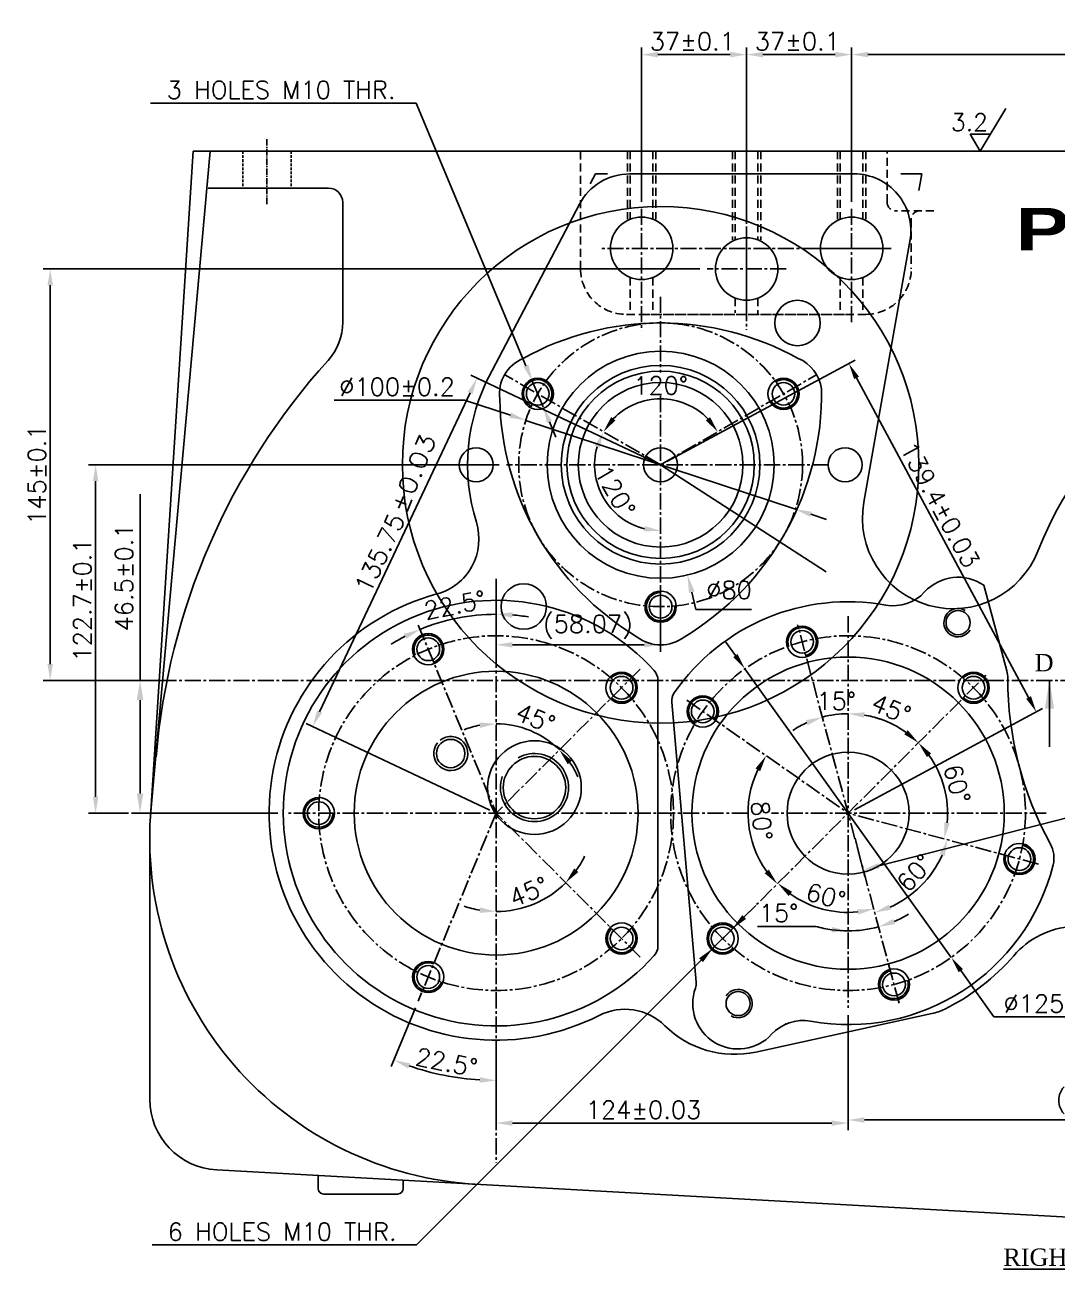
# Model space of a CAD drawing. Header units: millimetres. Extents: x -4466 to 20635, y -2270 to 9154.
# Drawn here: x 3848.7 to 4212.5, y 729.2 to 1174 of the extents above; entities that cross this region are included whole.
import ezdxf
from ezdxf.enums import TextEntityAlignment as Align

# ---------------------------------------------------------------- set-up
doc = ezdxf.new("R2010")
doc.units = ezdxf.units.MM
doc.header["$LTSCALE"] = 0.3
doc.header["$PDSIZE"] = -50
doc.linetypes.add('CENTER2', pattern=[28.575, 19.05, -3.175, 3.175, -3.175])
doc.linetypes.add('HIDDEN2', pattern=[4.7625, 3.175, -1.5875])
doc.layers.add('AM_5', color=3, linetype='Continuous', lineweight=25)
for name, color, linetype in [('center', 1, 'CENTER2'), ('dim', 7, 'Continuous'), ('hidden', 4, 'HIDDEN2')]:
    doc.layers.add(name, color=color, linetype=linetype)
doc.styles.add('ARIAL-BLACK', font='')
doc.styles.add('ROMANTIC', font='romantic.ttf')
doc.styles.add('rs', font='romans.shx')
doc.styles.get("Standard").update_dxf_attribs({"font": 'romans.shx'})
doc.styles.get('ARIAL-BLACK').set_extended_font_data('Arial Black')
doc.dimstyles.new('AM_ISO$3', dxfattribs={"dimtxt": 2.5, "dimasz": 2.5, "dimexe": 1, "dimexo": 1, "dimgap": 1.5, "dimtad": 1, "dimtoh": 1, "dimdsep": 46, "dimtxsty": 'Standard', "dimcen": 0, "dimclrd": 256, "dimclre": 256, "dimclrt": 2, "dimadec": 3, "dimazin": 2, "dimtp": 0.1, "dimtm": 0.1, "dimtfac": 0.71, "dimtofl": 0, "dimtmove": 0, "dimatfit": 0, "dimfxl": 1, "dimlwd": -1, "dimlwe": -1, "dimarcsym": 1})
doc.dimstyles.new('ISO-25', dxfattribs={"dimscale": 2.5, "dimtxt": 2.5, "dimasz": 2.5, "dimexe": 0.7, "dimexo": 0.625, "dimtad": 1, "dimdec": 3, "dimlfac": -1, "dimzin": 9, "dimdsep": 46, "dimtxsty": 'Standard', "dimcen": 2.5, "dimclrd": 1, "dimclre": 1, "dimclrt": 7, "dimazin": 0, "dimtfac": 0.65, "dimtdec": 3, "dimtmove": 0, "dimatfit": 3, "dimfxl": 0.7, "dimtolj": 1, "dimarcsym": 0})
doc.dimstyles.new('sarab', dxfattribs={"dimscale": 3, "dimtxt": 2.5, "dimasz": 2.3, "dimexe": 1, "dimexo": 1, "dimtad": 1, "dimdec": 3, "dimdsep": 46, "dimtxsty": 'rs', "dimcen": 0, "dimclrd": 1, "dimclre": 1, "dimclrt": 7, "dimadec": 3, "dimazin": 2, "dimtfac": 1, "dimtdec": 3, "dimtmove": 0, "dimatfit": 3, "dimfxl": 1, "dimarcsym": 0})

# ---------------------------------------------------------------- blocks, each defined once
blk = doc.blocks.new('*D261')
at = {"color": 1, "lineweight": -2, "transparency": 16777216}
for start, end in [(90, 105), (71.1742, 80.5871), (114.4129, 123.8258)]:
    blk.add_arc((4138.64, 896.4), 35.04, start, end, dxfattribs=at)
at = {"color": 1, "transparency": 16777216}
for points in [[(4123.84, 929.21), (4124.48, 927.41), (4129.57, 930.25)], [(4144.29, 930.02), (4144.45, 931.93), (4138.64, 931.44)]]:
    blk.add_solid(points, dxfattribs=at)
at = {"layer": 'Defpoints', "color": 0, "transparency": 16777216}
for p in [(4138.64, 965.79), (4120.87, 962.73), (4132.56, 930.91), (4138.64, 827.73), (4156.6, 829.38)]:
    blk.add_point(p, dxfattribs=at)
at = {"color": 7, "transparency": 16777216, "insert": (4134.45, 935.88), "char_height": 6.25, "attachment_point": 5, "style": 'rs'}
blk.add_mtext('15°', dxfattribs=at)
blk = doc.blocks.new('*D262')
at = {"color": 1, "lineweight": -2, "transparency": 16777216}
blk.add_arc((4138.64, 896.4), 35.04, 54.4127, 80.5873, dxfattribs=at)
at = {"color": 1, "transparency": 16777216}
for points in [[(4144.29, 930.02), (4144.45, 931.93), (4138.64, 931.44)], [(4159.65, 925.63), (4158.41, 924.17), (4163.42, 921.18)]]:
    blk.add_solid(points, dxfattribs=at)
at = {"layer": 'Defpoints', "color": 0, "transparency": 16777216}
for p in [(4138.64, 965.79), (4187.2, 944.96), (4156.16, 926.75), (4089.57, 847.34), (4138.64, 827.73)]:
    blk.add_point(p, dxfattribs=at)
at = {"color": 7, "transparency": 16777216, "insert": (4153.84, 933.11), "char_height": 6.25, "attachment_point": 5, "rotation": 337.5, "style": 'rs'}
blk.add_mtext('45°', dxfattribs=at)
blk = doc.blocks.new('*D263')
at = {"color": 1, "lineweight": -2, "transparency": 16777216}
blk.add_arc((4138.64, 896.4), 35.04, 354.4127, 35.5873, dxfattribs=at)
at = {"color": 1, "transparency": 16777216}
for points in [[(4166.41, 916.18), (4167.87, 917.42), (4163.42, 921.18)], [(4174.46, 892.82), (4172.57, 893.16), (4172.49, 887.34)]]:
    blk.add_solid(points, dxfattribs=at)
at = {"layer": 'Defpoints', "color": 0, "transparency": 16777216}
for p in [(4187.2, 944.96), (4173.55, 899.46), (4138.64, 896.4), (4205.67, 878.45), (4089.57, 847.34)]:
    blk.add_point(p, dxfattribs=at)
at = {"color": 7, "transparency": 16777216, "insert": (4177.01, 906.69), "char_height": 6.25, "attachment_point": 5, "rotation": 285, "style": 'rs'}
blk.add_mtext('60°', dxfattribs=at)
blk = doc.blocks.new('*D264')
at = {"color": 1, "lineweight": -2, "transparency": 16777216}
blk.add_arc((4138.64, 896.4), 36.26, 294.0948, 335.9052, dxfattribs=at)
at = {"color": 1, "transparency": 16777216}
for points in [[(4170.84, 881.92), (4172.65, 881.28), (4173.67, 887.02)], [(4153.77, 862.4), (4153.12, 864.2), (4148.03, 861.38)]]:
    blk.add_solid(points, dxfattribs=at)
at = {"layer": 'Defpoints', "color": 0, "transparency": 16777216}
for p in [(4120.87, 962.73), (4138.64, 896.4), (4205.67, 878.45), (4159.44, 866.7), (4156.6, 829.38)]:
    blk.add_point(p, dxfattribs=at)
at = {"color": 7, "transparency": 16777216, "insert": (4162.16, 875.34), "char_height": 6.25, "attachment_point": 5, "rotation": 48.1478, "style": 'rs'}
blk.add_mtext('60°', dxfattribs=at)
blk = doc.blocks.new('*D265')
at = {"color": 1, "lineweight": -2, "transparency": 16777216}
blk.add_line((4127.25, 856.49), (4106.77, 856.49), dxfattribs=at)
for start, end in [(292.9441, 300.8883), (254.0732, 270), (254.1117, 262.0559), (270, 285)]:
    blk.add_arc((4138.64, 896.4), 41.5, start, end, dxfattribs=at)
at = {"color": 1, "transparency": 16777216}
for points in [[(4155.13, 857.28), (4154.51, 859.09), (4149.38, 856.31)], [(4132.97, 856.25), (4132.84, 854.34), (4138.64, 854.9)]]:
    blk.add_solid(points, dxfattribs=at)
at = {"layer": 'Defpoints', "color": 0, "transparency": 16777216}
for p in [(4138.64, 965.79), (4120.87, 962.73), (4145.85, 855.53), (4138.64, 827.73), (4156.6, 829.38)]:
    blk.add_point(p, dxfattribs=at)
at = {"color": 7, "transparency": 16777216, "insert": (4114.14, 861.18), "char_height": 6.25, "attachment_point": 5, "style": 'rs'}
blk.add_mtext('15°', dxfattribs=at)
blk = doc.blocks.new('*D266')
at = {"color": 1, "lineweight": -2, "transparency": 16777216}
blk.add_arc((4138.64, 896.4), 34.99, 234.4254, 275.5746, dxfattribs=at)
at = {"color": 1, "transparency": 16777216}
for points in [[(4117.66, 867.21), (4118.9, 868.67), (4113.9, 871.66)], [(4141.87, 862.52), (4142.21, 860.63), (4147.7, 862.6)]]:
    blk.add_solid(points, dxfattribs=at)
at = {"layer": 'Defpoints', "color": 0, "transparency": 16777216}
for p in [(4120.87, 962.73), (4187.2, 944.96), (4123.85, 864.69), (4089.57, 847.34), (4156.6, 829.38)]:
    blk.add_point(p, dxfattribs=at)
at = {"color": 7, "transparency": 16777216, "insert": (4130.8, 867.13), "char_height": 6.25, "attachment_point": 5, "rotation": 345, "style": 'rs'}
blk.add_mtext('60°', dxfattribs=at)
blk = doc.blocks.new('*D267')
at = {"color": 1, "lineweight": -2, "transparency": 16777216}
for p, q in [((4102.04, 859.82), (4106.1, 863.89)), ((4097.98, 855.75), (4090.91, 848.67)), ((3986.63, 744.23), (4086.85, 844.6)), ((3893.41, 744.23), (3986.63, 744.23))]:
    blk.add_line(p, q, dxfattribs=at)
at = {"color": 1, "transparency": 16777216}
for points in [[(4101.36, 860.49), (4102.72, 859.14), (4097.98, 855.75)], [(4086.17, 845.28), (4087.53, 843.93), (4090.91, 848.67)]]:
    blk.add_solid(points, dxfattribs=at)
at = {"layer": 'Defpoints', "color": 0, "transparency": 16777216}
for p in [(4097.98, 855.75), (4090.91, 848.67)]:
    blk.add_point(p, dxfattribs=at)
at = {"color": 7, "transparency": 16777216, "insert": (3939.24, 748.91), "char_height": 6.25, "attachment_point": 5, "style": 'rs'}
blk.add_mtext('6 HOLES M10 THR.', dxfattribs=at)
blk = doc.blocks.new('*D268')
at = {"color": 1, "lineweight": -2, "transparency": 16777216}
for start, end in [(90, 112.5), (80.5937, 85.2968), (117.2032, 121.9063)]:
    blk.add_arc((4014.64, 896.4), 70.07, start, end, dxfattribs=at)
at = {"color": 1, "transparency": 16777216}
for points in [[(4020.35, 965.28), (4020.42, 967.19), (4014.64, 966.47)], [(3982.21, 959.59), (3983.01, 957.85), (3987.83, 961.14)]]:
    blk.add_solid(points, dxfattribs=at)
at = {"layer": 'Defpoints', "color": 0, "transparency": 16777216}
for p in [(4014.64, 978.99), (4005.49, 965.87), (3987.2, 962.65), (4014.64, 896.4), (4014.64, 773.13)]:
    blk.add_point(p, dxfattribs=at)
at = {"color": 7, "transparency": 16777216, "insert": (4000.06, 969.72), "char_height": 6.25, "attachment_point": 5, "rotation": 11.25, "style": 'rs'}
blk.add_mtext('22.5°', dxfattribs=at)
blk = doc.blocks.new('*D269')
at = {"color": 1, "lineweight": -2, "transparency": 16777216}
for start, end in [(100.4764, 110.9529), (45, 90), (24.0471, 34.5236)]:
    blk.add_arc((4014.64, 896.4), 31.49, start, end, dxfattribs=at)
at = {"color": 1, "transparency": 16777216}
for points in [[(4008.83, 928.32), (4009, 926.42), (4014.64, 927.9)], [(4039.85, 913.64), (4041.32, 914.86), (4036.91, 918.67)]]:
    blk.add_solid(points, dxfattribs=at)
at = {"layer": 'Defpoints', "color": 0, "transparency": 16777216}
for p in [(4014.64, 978.99), (4065.34, 947.11), (4030.39, 923.68), (4014.64, 896.4), (4014.64, 773.13)]:
    blk.add_point(p, dxfattribs=at)
at = {"color": 7, "transparency": 16777216, "insert": (4028.49, 929.83), "char_height": 6.25, "attachment_point": 5, "rotation": 337.5, "style": 'rs'}
blk.add_mtext('45°', dxfattribs=at)
blk = doc.blocks.new('*D270')
at = {"color": 1, "lineweight": -2, "transparency": 16777216}
blk.add_line((3986.24, 827.85), (3977.63, 807.07), dxfattribs=at)
blk.add_arc((4014.64, 896.4), 94.2, 250.9979, 266.5021, dxfattribs=at)
at = {"color": 1, "transparency": 16777216}
for points in [[(3983.63, 806.44), (3984.31, 808.23), (3978.59, 809.37)], [(4008.92, 803.34), (4008.86, 801.42), (4014.64, 802.2)]]:
    blk.add_solid(points, dxfattribs=at)
at = {"layer": 'Defpoints', "color": 0, "transparency": 16777216}
for p in [(4014.64, 978.99), (4014.64, 896.4), (3987.2, 830.16), (3990.26, 805.41), (4014.64, 773.13)]:
    blk.add_point(p, dxfattribs=at)
at = {"color": 7, "transparency": 16777216, "insert": (3997.18, 808.61), "char_height": 6.25, "attachment_point": 5, "rotation": 348.75, "style": 'rs'}
blk.add_mtext('22.5°', dxfattribs=at)
blk = doc.blocks.new('*D247')
at = {"color": 1, "lineweight": -2, "transparency": 16777216}
for start, end in [(324.5114, 334.0227), (270, 315), (250.9773, 260.4886)]:
    blk.add_arc((4014.64, 896.4), 34.68, start, end, dxfattribs=at)
at = {"color": 1, "transparency": 16777216}
for points in [[(4043.61, 875.65), (4042.14, 876.89), (4039.16, 871.88)], [(4008.99, 863.16), (4008.83, 861.25), (4014.64, 861.73)]]:
    blk.add_solid(points, dxfattribs=at)
at = {"layer": 'Defpoints', "color": 0, "transparency": 16777216}
for p in [(4014.64, 978.99), (4014.64, 896.4), (4023.62, 862.91), (4065.34, 845.7), (4014.64, 773.13)]:
    blk.add_point(p, dxfattribs=at)
at = {"color": 7, "transparency": 16777216, "insert": (4026.12, 868.7), "char_height": 6.25, "attachment_point": 5, "rotation": 22.5, "style": 'rs'}
blk.add_mtext('45°', dxfattribs=at)
blk = doc.blocks.new('*D248')
at = {"color": 1, "lineweight": -2, "transparency": 16777216}
blk.add_arc((4072.59, 1019.15), 23.25, 44.2052, 135.7948, dxfattribs=at)
at = {"color": 1, "transparency": 16777216}
for points in [[(4056.69, 1034.79), (4055.16, 1035.94), (4052.45, 1030.78)], [(4090.02, 1035.94), (4088.49, 1034.79), (4092.73, 1030.78)]]:
    blk.add_solid(points, dxfattribs=at)
at = {"layer": 'Defpoints', "color": 0, "transparency": 16777216}
for p in [(4017.69, 1050.85), (4127.49, 1050.85), (4080.54, 1041), (4072.59, 1019.15), (4072.59, 1019.15)]:
    blk.add_point(p, dxfattribs=at)
at = {"color": 7, "transparency": 16777216, "insert": (4072.59, 1047.09), "char_height": 6.25, "attachment_point": 5, "style": 'rs'}
blk.add_mtext('120°', dxfattribs=at)
blk = doc.blocks.new('*D249')
at = {"color": 1, "lineweight": -2, "transparency": 16777216}
for p, q in [((3892.9, 1146.58), (3986.43, 1146.58)), ((3986.43, 1146.58), (4025.14, 1054.07)), ((4031.22, 1039.54), (4027.36, 1048.77)), ((4033.44, 1034.24), (4035.66, 1028.93))]:
    blk.add_line(p, q, dxfattribs=at)
at = {"color": 1, "transparency": 16777216}
for points in [[(4026.02, 1054.44), (4024.26, 1053.7), (4027.36, 1048.77)], [(4034.32, 1034.61), (4032.56, 1033.87), (4031.22, 1039.54)]]:
    blk.add_solid(points, dxfattribs=at)
at = {"layer": 'Defpoints', "color": 0, "transparency": 16777216}
for p in [(4027.36, 1048.77), (4031.22, 1039.54)]:
    blk.add_point(p, dxfattribs=at)
at = {"color": 7, "transparency": 16777216, "insert": (3938.88, 1151.26), "char_height": 6.25, "attachment_point": 5, "style": 'rs'}
blk.add_mtext('3 HOLES M10 THR.', dxfattribs=at)
blk = doc.blocks.new('*D250')
at = {"color": 1, "lineweight": -2, "transparency": 16777216}
for p, q in [((4098.93, 951.91), (4095.59, 956.59)), ((4102.28, 947.24), (4175, 845.57)), ((4190.01, 824.6), (4178.35, 840.89)), ((4235.91, 824.6), (4190.01, 824.6))]:
    blk.add_line(p, q, dxfattribs=at)
at = {"color": 1, "transparency": 16777216}
for points in [[(4099.71, 952.47), (4098.15, 951.36), (4102.28, 947.24)], [(4179.13, 841.45), (4177.57, 840.34), (4175, 845.57)]]:
    blk.add_solid(points, dxfattribs=at)
at = {"layer": 'Defpoints', "color": 0, "transparency": 16777216}
for p in [(4102.28, 947.24), (4175, 845.57)]:
    blk.add_point(p, dxfattribs=at)
at = {"color": 7, "transparency": 16777216, "insert": (4213.74, 829.28), "char_height": 6.25, "attachment_point": 5, "style": 'rs'}
blk.add_mtext('∅125±0.2', dxfattribs=at)
blk = doc.blocks.new('*D251')
at = {"color": 1, "lineweight": -2, "transparency": 16777216}
for p, q in [((3957.56, 1041.95), (4003.46, 1041.95)), ((4003.46, 1041.95), (4019.64, 1036.61)), ((4120.08, 1003.5), (4025.1, 1034.81)), ((4125.54, 1001.7), (4131, 999.9))]:
    blk.add_line(p, q, dxfattribs=at)
at = {"color": 1, "transparency": 16777216}
for points in [[(4019.94, 1037.52), (4019.34, 1035.7), (4025.1, 1034.81)], [(4125.84, 1002.61), (4125.24, 1000.79), (4120.08, 1003.5)]]:
    blk.add_solid(points, dxfattribs=at)
at = {"layer": 'Defpoints', "color": 0, "transparency": 16777216}
for p in [(4025.1, 1034.81), (4120.08, 1003.5)]:
    blk.add_point(p, dxfattribs=at)
at = {"color": 7, "transparency": 16777216, "insert": (3979.73, 1046.63), "char_height": 6.25, "attachment_point": 5, "style": 'rs'}
blk.add_mtext('∅100±0.2', dxfattribs=at)
blk = doc.blocks.new('*D252')
at = {"color": 1, "lineweight": -2, "transparency": 16777216}
blk.add_arc((4072.59, 1019.15), 23.26, 164.2023, 255.7977, dxfattribs=at)
at = {"color": 1, "transparency": 16777216}
for points in [[(4049.33, 1025.86), (4051.1, 1025.11), (4052.45, 1030.78)], [(4067, 997.56), (4066.77, 995.66), (4072.59, 995.9)]]:
    blk.add_solid(points, dxfattribs=at)
at = {"layer": 'Defpoints', "color": 0, "transparency": 16777216}
for p in [(4017.69, 1050.85), (4072.59, 1043.41), (4072.59, 1019.15), (4049.69, 1015.12), (4072.59, 955.76)]:
    blk.add_point(p, dxfattribs=at)
at = {"color": 7, "transparency": 16777216, "insert": (4056.51, 1009.87), "char_height": 6.25, "attachment_point": 5, "rotation": 300, "style": 'rs'}
blk.add_mtext('120°', dxfattribs=at)
blk = doc.blocks.new('*D253')
at = {"color": 1, "lineweight": -2, "transparency": 16777216}
for p, q in [((4014.64, 976.49), (4014.64, 953.22)), ((4072.59, 976.65), (4072.59, 953.22)), ((4020.39, 955.72), (4066.84, 955.72))]:
    blk.add_line(p, q, dxfattribs=at)
at = {"color": 1, "transparency": 16777216}
for points in [[(4020.39, 956.68), (4020.39, 954.76), (4014.64, 955.72)], [(4066.84, 956.68), (4066.84, 954.76), (4072.59, 955.72)]]:
    blk.add_solid(points, dxfattribs=at)
at = {"layer": 'Defpoints', "color": 0, "transparency": 16777216}
for p in [(4014.64, 978.99), (4072.59, 979.15), (4072.59, 955.72)]:
    blk.add_point(p, dxfattribs=at)
at = {"color": 7, "transparency": 16777216, "insert": (4046.98, 962.04), "char_height": 6.25, "attachment_point": 5, "style": 'rs'}
blk.add_mtext('(58.07)', dxfattribs=at)
blk = doc.blocks.new('*D236')
at = {"color": 1, "lineweight": -2, "transparency": 16777216}
for p, q in [((4138.64, 825.23), (4138.64, 784.68)), ((4014.64, 813.9), (4014.64, 784.68)), ((4020.39, 787.18), (4132.89, 787.18))]:
    blk.add_line(p, q, dxfattribs=at)
at = {"color": 1, "transparency": 16777216}
for points in [[(4020.39, 788.13), (4020.39, 786.22), (4014.64, 787.18)], [(4132.89, 788.13), (4132.89, 786.22), (4138.64, 787.18)]]:
    blk.add_solid(points, dxfattribs=at)
at = {"layer": 'Defpoints', "color": 0, "transparency": 16777216}
for p in [(4138.64, 827.73), (4014.64, 816.4), (4138.64, 787.18)]:
    blk.add_point(p, dxfattribs=at)
at = {"color": 7, "transparency": 16777216, "insert": (4066.55, 791.86), "char_height": 6.25, "attachment_point": 5, "style": 'rs'}
blk.add_mtext('124±0.03', dxfattribs=at)
blk = doc.blocks.new('*D254')
at = {"color": 1, "lineweight": -2, "transparency": 16777216}
for p, q in [((4065.89, 1111.86), (4065.89, 1166.18)), ((4102.89, 1132.15), (4102.89, 1166.18)), ((4071.64, 1163.68), (4097.14, 1163.68))]:
    blk.add_line(p, q, dxfattribs=at)
at = {"color": 1, "transparency": 16777216}
for points in [[(4071.64, 1164.64), (4071.64, 1162.72), (4065.89, 1163.68)], [(4097.14, 1164.64), (4097.14, 1162.72), (4102.89, 1163.68)]]:
    blk.add_solid(points, dxfattribs=at)
at = {"layer": 'Defpoints', "color": 0, "transparency": 16777216}
for p in [(4102.89, 1163.68), (4102.89, 1129.65), (4065.89, 1109.36)]:
    blk.add_point(p, dxfattribs=at)
at = {"color": 7, "transparency": 16777216, "insert": (4083.77, 1168.37), "char_height": 6.25, "attachment_point": 5, "style": 'rs'}
blk.add_mtext('37±0.1', dxfattribs=at)
blk = doc.blocks.new('*D255')
at = {"color": 1, "lineweight": -2, "transparency": 16777216}
for p, q in [((4102.89, 1104.61), (4102.89, 1166.18)), ((4139.89, 1111.86), (4139.89, 1166.18)), ((4108.64, 1163.68), (4134.14, 1163.68))]:
    blk.add_line(p, q, dxfattribs=at)
at = {"color": 1, "transparency": 16777216}
for points in [[(4108.64, 1164.64), (4108.64, 1162.72), (4102.89, 1163.68)], [(4134.14, 1164.64), (4134.14, 1162.72), (4139.89, 1163.68)]]:
    blk.add_solid(points, dxfattribs=at)
at = {"layer": 'Defpoints', "color": 0, "transparency": 16777216}
for p in [(4139.89, 1163.68), (4139.89, 1109.36), (4102.89, 1102.11)]:
    blk.add_point(p, dxfattribs=at)
at = {"color": 7, "transparency": 16777216, "insert": (4120.77, 1168.37), "char_height": 6.25, "attachment_point": 5, "style": 'rs'}
blk.add_mtext('37±0.1', dxfattribs=at)
blk = doc.blocks.new('*D259')
at = {"color": 1, "lineweight": -2, "transparency": 16777216}
for p, q in [((4086.43, 1088.15), (3855.03, 1088.15)), ((3857.53, 948.9), (3857.53, 1082.4)), ((3899.5, 943.15), (3855.03, 943.15))]:
    blk.add_line(p, q, dxfattribs=at)
at = {"color": 1, "transparency": 16777216}
for points in [[(3856.57, 1082.4), (3858.48, 1082.4), (3857.53, 1088.15)], [(3856.57, 948.9), (3858.48, 948.9), (3857.53, 943.15)]]:
    blk.add_solid(points, dxfattribs=at)
at = {"layer": 'Defpoints', "color": 0, "transparency": 16777216}
for p in [(3857.53, 1088.15), (4088.93, 1088.15), (3902, 943.15)]:
    blk.add_point(p, dxfattribs=at)
at = {"color": 7, "transparency": 16777216, "insert": (3852.84, 1015.65), "char_height": 6.25, "attachment_point": 5, "rotation": 90, "style": 'rs'}
blk.add_mtext('145±0.1', dxfattribs=at)
blk = doc.blocks.new('*D235')
at = {"color": 1, "lineweight": -2, "transparency": 16777216}
for p, q in [((4074.79, 1020.34), (4141.1, 1056.02)), ((4141.62, 1049.77), (4202.22, 937.15)), ((4140.84, 897.59), (4207.15, 933.27))]:
    blk.add_line(p, q, dxfattribs=at)
at = {"color": 1, "transparency": 16777216}
for points in [[(4142.47, 1050.22), (4140.78, 1049.32), (4138.9, 1054.83)], [(4203.07, 937.6), (4201.38, 936.69), (4204.95, 932.08)]]:
    blk.add_solid(points, dxfattribs=at)
at = {"layer": 'Defpoints', "color": 0, "transparency": 16777216}
for p in [(4072.59, 1019.15), (4204.95, 932.08), (4138.64, 896.4)]:
    blk.add_point(p, dxfattribs=at)
at = {"color": 7, "transparency": 16777216, "insert": (4171.01, 1005.04), "char_height": 6.25, "attachment_point": 5, "rotation": 298.2841, "style": 'rs'}
blk.add_mtext('139.4±0.03', dxfattribs=at)
blk = doc.blocks.new('*D244')
at = {"color": 1, "lineweight": -2, "transparency": 16777216}
blk.add_arc((4138.64, 896.4), 35.27, 154.3518, 215.6482, dxfattribs=at)
at = {"color": 1, "transparency": 16777216}
for points in [[(4106.02, 912.15), (4107.68, 911.19), (4109.75, 916.63)], [(4110.71, 876.47), (4109.25, 875.23), (4113.7, 871.47)]]:
    blk.add_solid(points, dxfattribs=at)
at = {"layer": 'Defpoints', "color": 0, "transparency": 16777216}
for p in [(4187.2, 944.96), (4081.8, 936.2), (4103.75, 901.52), (4138.64, 896.4), (4089.57, 847.34)]:
    blk.add_point(p, dxfattribs=at)
at = {"color": 7, "transparency": 16777216, "insert": (4108.18, 893.74), "char_height": 6.25, "attachment_point": 5, "rotation": 275, "style": 'rs'}
blk.add_mtext('80°', dxfattribs=at)
blk = doc.blocks.new('_DatumFilled')
at = {"color": 0, "linetype": 'ByBlock'}
blk.add_solid([(0, 0.577), (-1, 0), (0, -0.577)], dxfattribs=at)
blk = doc.blocks.new('*D245')
at = {"color": 1, "lineweight": -2, "transparency": 16777216}
for p, q in [((4070.33, 1020.22), (4005.67, 1050.75)), ((3952.44, 932.13), (4005.48, 1044.48)), ((4012.38, 897.47), (3947.72, 928))]:
    blk.add_line(p, q, dxfattribs=at)
at = {"color": 1, "transparency": 16777216}
for points in [[(4004.61, 1044.89), (4006.34, 1044.07), (4007.93, 1049.68)], [(3951.57, 932.54), (3953.3, 931.72), (3949.98, 926.93)]]:
    blk.add_solid(points, dxfattribs=at)
at = {"layer": 'Defpoints', "color": 0, "transparency": 16777216}
for p in [(4007.93, 1049.68), (4072.59, 1019.15), (4014.64, 896.4)]:
    blk.add_point(p, dxfattribs=at)
at = {"color": 7, "transparency": 16777216, "insert": (3973.64, 988.02), "char_height": 6.25, "attachment_point": 5, "rotation": 64.7281, "style": 'rs'}
blk.add_mtext('135.75', dxfattribs=at)
blk = doc.blocks.new('*D233')
at = {"color": 1, "lineweight": -2, "transparency": 16777216}
for p, q in [((4138.64, 822.73), (4138.64, 785.77)), ((4144.39, 788.27), (4316.14, 788.27)), ((4321.89, 749.88), (4321.89, 790.77))]:
    blk.add_line(p, q, dxfattribs=at)
at = {"color": 1, "transparency": 16777216}
for points in [[(4144.39, 789.23), (4144.39, 787.31), (4138.64, 788.27)], [(4316.14, 789.23), (4316.14, 787.31), (4321.89, 788.27)]]:
    blk.add_solid(points, dxfattribs=at)
at = {"layer": 'Defpoints', "color": 0, "transparency": 16777216}
for p in [(4138.64, 825.23), (4321.89, 788.27), (4321.89, 747.38)]:
    blk.add_point(p, dxfattribs=at)
at = {"color": 7, "transparency": 16777216, "insert": (4230.27, 794.6), "char_height": 6.25, "attachment_point": 5, "style": 'rs'}
blk.add_mtext('(183.19) ', dxfattribs=at)
blk = doc.blocks.new('*D234')
at = {"color": 1, "lineweight": -2, "transparency": 16777216}
for p, q in [((4139.89, 1111.86), (4139.89, 1166.18)), ((4321.89, 1136.15), (4321.89, 1166.18)), ((4316.14, 1163.68), (4145.64, 1163.68))]:
    blk.add_line(p, q, dxfattribs=at)
at = {"color": 1, "transparency": 16777216}
for points in [[(4145.64, 1164.64), (4145.64, 1162.72), (4139.89, 1163.68)], [(4316.14, 1164.64), (4316.14, 1162.72), (4321.89, 1163.68)]]:
    blk.add_solid(points, dxfattribs=at)
at = {"layer": 'Defpoints', "color": 0, "transparency": 16777216}
for p in [(4139.89, 1163.68), (4321.89, 1133.65), (4139.89, 1109.36)]:
    blk.add_point(p, dxfattribs=at)
at = {"color": 7, "transparency": 16777216, "insert": (4230.89, 1169.93), "char_height": 6.25, "attachment_point": 5, "style": 'rs'}
blk.add_mtext('182{}{\\A0;{\\H1.5x;}{\\A2;\\H0.71x;\\C2;%%p0.1}}', dxfattribs=at)
blk = doc.blocks.new('A$C38E26127')
at = {"color": 4}
for centre, radius in [((0, 0), 35), ((0, 0), 33), ((-43.3, 25), 5.5), ((43.3, 25), 5.5), ((0, -50), 5.5)]:
    blk.add_circle(centre, radius, dxfattribs=at)
for centre, radius, start, end in [((0, -50), 100, 61.0225, 118.9775), ((-43.3, 25), 13.5, 112.404, 187.596), ((43.3, 25), 13.5, 7.596, 67.596), ((-43.3, 25), 100, 301.0225, 1.0225), ((43.3, 25), 100, 181.0225, 238.9775), ((0, -50), 13.5, 232.404, 307.596)]:
    blk.add_arc(centre, radius, start, end, dxfattribs=at)
blk = doc.blocks.new('*U272')
at = {"color": 3}
blk.add_circle((0, 0), 8, dxfattribs=at)
blk = doc.blocks.new('*U273')
at = {"color": 0, "linetype": 'ByBlock', "lineweight": -2, "transparency": 16777216, "rotation": 180}
blk.add_blockref('*U272', (4014.3, 1056.87), dxfattribs=at)
at = {"color": 0, "linetype": 'ByBlock', "lineweight": -2, "transparency": 16777216}
blk.add_blockref('*U272', (4130.88, 981.44), dxfattribs=at)
blk = doc.blocks.new('A$C0A553350')
at = {"color": 2, "ltscale": 10}
for p, q in [((55.94, 50.09), (47.84, 80.29)), ((-62.15, 39.09), (-53.52, -59.55))]:
    blk.add_line(p, q, dxfattribs=at)
for centre, radius in [((38.75, 67.12), 4.25), ((-16.18, 60.36), 5.5), ((44.19, 44.19), 5.5), ((-51.2, 35.84), 5.5), ((0, -0.01), 21.5), ((60.37, -16.18), 5.5), ((-44.2, -44.2), 5.5), ((16.17, -60.38), 5.5), ((-38.75, -67.11), 4.25)]:
    blk.add_circle(centre, radius, dxfattribs=at)
for centre, radius, start, end in [((38.75, 67.12), 16, 55.3727, 137.4914), ((15.9, 88.07), 15, 259.764, 317.4914), ((0, -0.01), 74.5, 79.764, 145.3363), ((38.75, 67.12), 5, 60, 327.6922), ((46.28, 47.5), 10, 359.8807, 15), ((176.28, 47.23), 120, 179.8807, 208.9727), ((-57.17, 39.52), 5, 145.3363, 185), ((62.55, -15.74), 10, 345.8786, 28.9727), ((0, -0.01), 74.5, 259.7595, 345.8786), ((-38.75, -67.11), 16, 160.1594, 317.435), ((-58.5, -59.98), 5, 340.1594, 5), ((-38.75, -67.11), 5, 240, 147.6922), ((-15.92, -88.08), 15, 79.7595, 137.435)]:
    blk.add_arc(centre, radius, start, end, dxfattribs=at)
at = {"layer": 'center', "color": 2, "ltscale": 10}
blk.add_line((0, -0.01), (0, 0), dxfattribs=at)
at = {"layer": 'dim', "color": 2, "ltscale": 10}
blk.add_arc((0.05, -0.02), 77.5, 253.357, 253.527, dxfattribs=at)
blk = doc.blocks.new('A$C6E770C7B')
at = {"color": 6, "ltscale": 10}
blk.add_line((-46.86, -57), (46.86, -57), dxfattribs=at)
for centre, radius in [((0, 62.5), 5.5), ((-57.74, 23.92), 5.5), ((57.74, 23.92), 5.5), ((21, 16), 5), ((9, -13.5), 16.5), ((9, -13.5), 11), ((-44.19, -44.19), 5.5), ((44.19, -44.19), 5.5)]:
    blk.add_circle(centre, radius, dxfattribs=at)
for centre, radius, start, end in [((0, 0), 75, 312.0246, 227.9754), ((21, 16), 6, 51.8028, 38.1972), ((9, -13.5), 12, 70.9014, 28.6479), ((-46.86, -52), 5, 227.9754, 270), ((46.86, -52), 5, 270, 312.0246)]:
    blk.add_arc(centre, radius, start, end, dxfattribs=at)
blk = doc.blocks.new('*D276')
at = {"layer": 'AM_5', "linetype": 'ByBlock', "transparency": 16777216}
for p, q in [((4083.57, 974.23), (4085.05, 968.15)), ((4085.05, 968.15), (4104.57, 968.15))]:
    blk.add_line(p, q, dxfattribs=at)
at = {"layer": 'AM_5', "transparency": 16777216}
blk.add_solid([(4084.58, 974.47), (4082.56, 973.98), (4082.08, 980.3)], dxfattribs=at)
at = {"layer": 'Defpoints', "color": 0, "transparency": 16777216}
for p in [(4063.1, 1058.01), (4082.08, 980.3)]:
    blk.add_point(p, dxfattribs=at)
at = {"layer": 'AM_5', "color": 2, "transparency": 16777216, "insert": (4096.69, 975.03), "char_height": 6.25, "attachment_point": 5}
blk.add_mtext('∅80', dxfattribs=at)

msp = doc.modelspace()

# ---------------------------------------------------------------- linework, layer by layer
for p, q in [((4185.2052, 1129.65444), (4194.23435, 1144.70303)), ((4181.6052, 1135.65444), (4188.8052, 1135.65444)), ((4181.6052, 1135.65444), (4185.2052, 1129.65444)), ((3907.89045, 1129.65444), (3892.84105, 895.22008)), ((3913.89045, 1129.65444), (3893.08113, 898.33534)), ((4470.39045, 1129.65444), (3907.89045, 1129.65444)), ((4047.74725, 1118.14212), (4049.59045, 1121.65444)), ((4053.84568, 1121.65444), (4049.59045, 1121.65444)), ((4140.75538, 1121.65444), (4061.68151, 1121.65444)), ((4164.59045, 1121.65444), (4157.17879, 1121.65444)), ((4163.56482, 1115.8378), (4164.59045, 1121.65444)), ((3955.59045, 1116.65444), (3913.1294, 1116.65444)), ((3960.59045, 1111.65444), (3960.59045, 1069.35836)), ((4012.03345, 1050.08744), (4043.97195, 1110.94808)), ((4144.19367, 1005.97853), (4160.634, 1099.21632)), ((4072.59045, 1019.15444), (4130.88139, 981.43666)), ((3892.59045, 887.40444), (3892.59045, 795.61451)), ((4106.10714, 812.21017), (4168.14563, 825.75695)), ((4311.13575, 748.83837), (3916.21164, 770.65256)), ((3951.89045, 765.65444), (3951.89045, 768.68179)), ((3951.89045, 765.65444), (3951.89045, 764.65444)), ((3951.89045, 765.65444), (3951.89045, 764.15444)), ((3981.89045, 764.88767), (3981.89045, 767.0247)), ((3979.89045, 762.15444), (3953.89045, 762.15444)), ((3981.89045, 764.88767), (3981.89045, 764.65444)), ((3981.89045, 764.88767), (3981.89045, 764.15444))]:
    msp.add_line(p, q)
at = {"color": 1}
for p, q in [((4015.7367, 1019.15444), (3871.03596, 1019.15444)), ((3873.53596, 1013.40444), (3873.53596, 902.15444)), ((3889.18239, 943.15444), (3889.18239, 1008.80444)), ((3898.99862, 943.15444), (3886.18239, 943.15444)), ((3889.18239, 903.30444), (3889.18239, 936.25444)), ((4321.59071, 921.73599), (4149.4838, 877.82878)), ((3885.12082, 896.40444), (3871.03596, 896.40444)), ((3937.76219, 896.40444), (3886.18239, 896.40444)), ((4141.07617, 887.52425), (4144.53025, 873.98497))]:
    msp.add_line(p, q, dxfattribs=at)
for centre, radius in [((4072.59045, 1019.15444), 91), ((4065.89045, 1095.40444), 11), ((4139.89045, 1095.40444), 11), ((4102.89045, 1088.15444), 11), ((4072.59045, 1019.15444), 40), ((4029.28918, 1044.15444), 4), ((4072.59045, 1019.15444), 29), ((4115.89172, 1044.15444), 4), ((4072.59045, 969.15444), 4), ((3990.72273, 954.14691), 4), ((4122.46426, 956.77481), 4), ((4138.64045, 896.40444), 55), ((4014.64045, 896.40444), 50), ((4058.83462, 940.59862), 4), ((4182.83462, 940.59862), 4), ((4087.44345, 932.25297), 4), ((3952.14045, 896.40444), 4), ((4199.01081, 880.22825), 4), ((4058.83462, 852.21027), 4), ((4094.44628, 852.21027), 4), ((3990.72273, 838.66197), 4), ((4154.81664, 836.03408), 4)]:
    msp.add_circle(centre, radius)
at = {"color": 6}
for centre in [(4007.59045, 1019.15444), (4072.59045, 1019.15444), (4137.59045, 1019.15444)]:
    msp.add_circle(centre, 6, dxfattribs=at)
for centre, radius, start, end in [((4061.68151, 1101.65444), 20, 90, 152.3103697), ((4140.75538, 1101.65444), 20, 350, 90), ((3955.59045, 1111.65444), 5, 0, 90), ((3940.59045, 1069.35836), 20, 317.9048346, 0), ((4321.89045, 943.15444), 125, 228.7667609, 158.6071747), ((4132.03481, 896.40444), 238, 137.9048346, 175.2599622), ((4072.59045, 1019.15444), 68, 151.6790466, 197.3243703), ((4029.28918, 1044.15444), 5, 330, 242.865984), ((4115.89172, 1044.15444), 5, 210, 122.865984), ((4175.70751, 1000.42179), 32, 170, 338.6071747), ((3988.58264, 992.94972), 20, 285.1043685, 17.3243703), ((4014.64045, 896.40444), 80, 105.1043685, 296.9664719), ((4072.59045, 969.15444), 5, 90, 2.865984), ((4122.46426, 956.77481), 5, 285, 197.2924428), ((3990.72273, 954.14691), 5, 292.5, 204.7924428), ((4058.83462, 940.59862), 5, 225, 137.2924428), ((4182.83462, 940.59862), 5, 225, 137.2924428), ((4087.44345, 932.25297), 5, 325, 237.2924428), ((3952.14045, 896.40444), 5, 87.7075572, 0), ((4014.59045, 887.40444), 122, 174.8595442, 266.8384003), ((4014.59045, 887.40444), 122, 174.8595442, 266.8384003), ((4199.01081, 880.22825), 5, 165, 77.2924428), ((4058.83462, 852.21027), 5, 135, 47.2924428), ((4094.44628, 852.21027), 5, 45, 317.2924428), ((4219.72594, 826.58938), 30, 48.7667609, 139.2713658), ((4138.64045, 896.40444), 77, 296.2814322, 319.2713658), ((3990.72273, 838.66197), 5, 67.5, 339.7924428), ((4154.81664, 836.03408), 5, 105, 17.2924428), ((4059.98735, 807.27724), 20, 45.3492394, 116.9664719), ((4163.87895, 845.29653), 20, 282.3178115, 296.2814322), ((4098.64045, 846.40444), 35, 225.3492394, 282.3178115), ((3917.59045, 795.61451), 25, 180, 266.8384003), ((3953.89045, 764.15444), 2, 180, 270), ((3979.89045, 764.15444), 2, 270, 0)]:
    msp.add_arc(centre, radius, start, end)
at = {"color": 1}
for points in [[(3872.57763, 1013.40444), (3874.49429, 1013.40444), (3873.53596, 1019.15444)], [(3888.03239, 936.25444), (3890.33239, 936.25444), (3889.18239, 943.15444)], [(3888.03239, 903.30444), (3890.33239, 903.30444), (3889.18239, 896.40444)], [(3872.57763, 902.15444), (3874.49429, 902.15444), (3873.53596, 896.40444)], [(4149.24691, 878.75737), (4149.7207, 876.90018), (4143.91226, 876.40738)]]:
    msp.add_solid(points, dxfattribs=at)
at = {"layer": 'center'}
for p, q in [((4102.89045, 1135.48324), (4102.89045, 1066.76007)), ((4065.89045, 1109.36314), (4065.89045, 1066.46631)), ((4139.89045, 1109.36314), (4139.89045, 1069.02773)), ((4102.89045, 1102.11314), (4102.89045, 1074.19574)), ((4153.84915, 1095.40444), (4051.93175, 1095.40444)), ((4126.76031, 1095.40444), (4153.84915, 1095.40444)), ((4116.84915, 1088.15444), (4088.93175, 1088.15444)), ((4072.59045, 1078.35966), (4072.59045, 1051.61964)), ((4072.59045, 1019.15444), (4017.68631, 1050.85336)), ((4072.59045, 1019.15444), (4127.49459, 1050.85336)), ((4072.59045, 1043.4135), (4072.59045, 955.7566)), ((4131.82267, 1019.15444), (4018.2367, 1019.15444)), ((4014.64045, 978.99478), (4014.64045, 773.13308)), ((4138.64045, 965.79398), (4138.64045, 827.7349)), ((3987.20054, 962.65023), (4014.64045, 896.40444)), ((4156.59978, 829.3793), (4120.86746, 962.73413)), ((4510.70322, 943.15444), (3878.39063, 943.15444)), ((4065.34278, 947.10678), (4014.64045, 896.40444)), ((4089.57464, 847.33863), (4187.19715, 944.96114)), ((4081.79987, 936.20464), (4138.64045, 896.40444)), ((4103.37286, 896.40444), (3940.76219, 896.40444)), ((4014.64045, 896.40444), (3987.20054, 830.15865)), ((4065.34278, 845.70211), (4014.64045, 896.40444)), ((4208.42721, 896.40444), (4111.59682, 896.40444)), ((4205.66559, 878.44511), (4138.64045, 896.40444))]:
    msp.add_line(p, q, dxfattribs=at)
at = {"layer": 'center', "ltscale": 0.4}
msp.add_line((3933.89045, 1133.89693), (3933.89045, 1110.66653), dxfattribs=at)
at = {"layer": 'center'}
for centre, radius in [((4072.59045, 1019.15444), 50), ((4014.64045, 896.40444), 62.5), ((4138.64045, 896.40444), 62.5)]:
    msp.add_circle(centre, radius, dxfattribs=at)
at = {"layer": 'hidden'}
for p, q in [((3925.39045, 1129.65444), (3925.39045, 1116.65444)), ((3942.39045, 1129.65444), (3942.39045, 1116.65444))]:
    msp.add_line(p, q, dxfattribs=at)
at = {"layer": 'hidden', "ltscale": 3}
for p, q in [((4044.39045, 1088.15444), (4044.39045, 1129.65444)), ((4060.89045, 1129.65444), (4060.89045, 1105.65139)), ((4061.89045, 1129.65444), (4061.89045, 1105.65139)), ((4069.89045, 1129.65444), (4069.89045, 1105.65139)), ((4070.89045, 1129.65444), (4070.89045, 1105.65139)), ((4097.89045, 1129.65444), (4097.89045, 1098.40139)), ((4098.89045, 1129.65444), (4098.89045, 1098.40139)), ((4106.89045, 1129.65444), (4106.89045, 1098.40139)), ((4107.89045, 1129.65444), (4107.89045, 1098.40139)), ((4134.89045, 1129.65444), (4134.89045, 1105.65139)), ((4135.89045, 1129.65444), (4135.89045, 1105.65139)), ((4143.89045, 1129.65444), (4143.89045, 1105.65139)), ((4144.89045, 1129.65444), (4144.89045, 1105.65139)), ((4152.39045, 1111.65444), (4152.39045, 1129.65444)), ((4168.89045, 1108.65444), (4155.39045, 1108.65444)), ((4160.89045, 1105.65444), (4160.89045, 1088.15444)), ((4061.89045, 1085.15749), (4061.89045, 1072.66251)), ((4069.89045, 1085.15749), (4069.89045, 1072.15444)), ((4135.89045, 1085.15749), (4135.89045, 1072.15444)), ((4143.89045, 1085.15749), (4143.89045, 1072.66251)), ((4098.89045, 1077.90749), (4098.89045, 1072.66251)), ((4106.89045, 1077.90749), (4106.89045, 1072.15444)), ((4144.89045, 1072.15444), (4060.21859, 1072.15444)), ((4065.89045, 1072.15444), (4139.89045, 1072.15444))]:
    msp.add_line(p, q, dxfattribs=at)
for centre, radius, start, end in [((4155.39045, 1111.65444), 3, 180, 270), ((4163.89045, 1105.65444), 3, 90, 180), ((4060.39045, 1088.15444), 16, 180, 270), ((4144.89045, 1088.15444), 16, 270, 0)]:
    msp.add_arc(centre, radius, start, end, dxfattribs=at)

# ---------------------------------------------------------------- block references
for name, p, rotation in [('*U273', (4289.21724, -3173.42729), 78.90821510937461), ('A$C6E770C7B', (4014.64045, 896.40444), 90)]:
    msp.add_blockref(name, p, dxfattribs=dict(rotation=rotation))
for name, p in [('A$C38E26127', (4072.59045, 1019.15444)), ('A$C0A553350', (4138.64045, 896.40444))]:
    msp.add_blockref(name, p)

# ---------------------------------------------------------------- texts
msp.add_text('3.2', height=6.1).set_placement((4174.83449, 1136.78822))
at = {"style": 'ARIAL-BLACK', "width": 1.236616}
msp.add_text('PREET', height=15, dxfattribs=at).set_placement((4197.61832, 1094.667), (4292.62944, 1094.667), align=Align.FIT)
at = {"width": 1.2}
msp.add_text('%%P0.03', height=6.125, rotation=67.8, dxfattribs=at).set_placement((3982.77631, 1001.53347))
at = {"style": 'ROMANTIC'}
for s, p in [('D', (4204.38869, 946.37374)), ('%%URIGHT SIDE VIEW', (4193.34334, 736.87889))]:
    msp.add_text(s, height=6.1, dxfattribs=at).set_placement(p)
at = {"char_height": 6.25, "attachment_point": 5, "rotation": 90, "style": 'rs'}
for s, insert in [('46.5±0.1', (3883.55739, 979.42944)), ('122.7±0.1', (3868.84846, 971.4986))]:
    msp.add_mtext(s, dxfattribs=dict(at, insert=insert))

# ---------------------------------------------------------------- dimensions: what is measured, and where the dimension line sits
for p1, p2, text, override, picture, middle in [((4031.21943, 1039.54205), (4027.35893, 1048.76683), '3 HOLES M10 THR.', {"dimscale": 2.5, "dimtoh": 1, "dimdec": 2, "dimcen": 2.5, "dimadec": 1, "dimtdec": 2}, '*D249', (3938.8818, 1146.57634)), ((4097.97898, 855.74863), (4090.91357, 848.67191), '6 HOLES M10 THR.', {"dimscale": 2.5, "dimtoh": 1, "dimdec": 2, "dimcen": 2.5, "dimadec": 2, "dimtdec": 2}, '*D267', (3939.23909, 744.22627))]:
    dim = msp.add_diameter_dim_2p(p1=p1, p2=p2, text=text, dimstyle='sarab', override=override)
    dim.commit()
    dim.dimension.update_dxf_attribs({"geometry": picture, "text_midpoint": middle, "dimtype": 163})
for base, p1, p2, override, picture, middle in [((4102.89045, 1163.68105), (4065.89045, 1109.36314), (4102.89045, 1129.65444), {"dimscale": 2.5, "dimtoh": 1, "dimdec": 2, "dimcen": 2.5, "dimadec": 1, "dimtol": 1, "dimtp": 0.1, "dimtm": 0.1, "dimtdec": 2}, '*D254', (4083.76545, 1163.68105)), ((4139.89045, 1163.68105), (4102.89045, 1102.11314), (4139.89045, 1109.36314), {"dimscale": 2.5, "dimtoh": 1, "dimdec": 2, "dimcen": 2.5, "dimadec": 1, "dimtol": 1, "dimtp": 0.1, "dimtm": 0.1, "dimtdec": 2}, '*D255', (4120.76545, 1163.68105)), ((4138.64045, 787.17636), (4014.64045, 816.40444), (4138.64045, 827.7349), {"dimscale": 2.5, "dimtoh": 1, "dimdec": 2, "dimcen": 2.5, "dimadec": 1, "dimtol": 1, "dimtp": 0.03, "dimtm": 0.03, "dimtdec": 2}, '*D236', (4066.5483, 787.17636))]:
    dim = msp.add_linear_dim(base=base, p1=p1, p2=p2, dimstyle='sarab', override=override)
    dim.commit()
    dim.dimension.update_dxf_attribs({"geometry": picture, "text_midpoint": middle, "dimtype": 160})
dim = msp.add_linear_dim(base=(4139.89045, 1163.68105), p1=(4321.89045, 1133.65444), p2=(4139.89045, 1109.36314), text='<>{}{\\A0;{\\H1.5x;}{\\A2;\\H0.71x;\\C2;%%p0.1}}', dimstyle='sarab', override={"dimscale": 2.5, "dimdec": 2, "dimadec": 2, "dimtp": 0.1, "dimtm": 0.1, "dimtfac": 0.71, "dimtdec": 2, "dimatfit": 0, "dimtzin": 8})
dim.commit()
dim.dimension.update_dxf_attribs({"geometry": '*D234', "text_midpoint": (4230.89045, 1169.93105)})
dim = msp.add_linear_dim(base=(3857.52533, 1088.15444), p1=(3901.99862, 943.15444), p2=(4088.93175, 1088.15444), angle=90, dimstyle='sarab', override={"dimscale": 2.5, "dimgap": 0.625, "dimdec": 2, "dimcen": 2.5, "dimadec": 1, "dimtol": 1, "dimlim": 0, "dimtp": 0.1, "dimtm": 0.1, "dimtdec": 2})
dim.commit()
dim.dimension.update_dxf_attribs({"geometry": '*D259', "text_midpoint": (3852.83783, 1015.65444)})
dim = msp.add_linear_dim(base=(4204.94698, 932.08303), p1=(4072.59045, 1019.15444), p2=(4138.64045, 896.40444), angle=298.2840523, dimstyle='sarab', override={"dimscale": 2.5, "dimgap": 0.625, "dimtoh": 1, "dimdec": 1, "dimcen": 2.5, "dimadec": 1, "dimtol": 1, "dimlim": 0, "dimtp": 0.03, "dimtm": 0.03, "dimtdec": 2})
dim.commit()
dim.dimension.update_dxf_attribs({"geometry": '*D235', "text_midpoint": (4166.88392, 1002.82097), "dimtype": 161})
dim = msp.add_linear_dim(base=(4007.93165, 1049.67972), p1=(4014.64045, 896.40444), p2=(4072.59045, 1019.15444), angle=64.728109, text='135.75', dimstyle='sarab', override={"dimscale": 2.5, "dimgap": 0.625, "dimtoh": 1, "dimdec": 2, "dimcen": 2.5, "dimadec": 1, "dimtol": 1, "dimlim": 0, "dimtp": 0.03, "dimtm": 0.03, "dimtdec": 2, "dimldrblk": 'DatumFilled'})
dim.commit()
dim.dimension.update_dxf_attribs({"geometry": '*D245', "text_midpoint": (3977.87906, 986.02216), "dimtype": 161})
for p1, p2, picture, middle in [((4120.07619, 1003.49863), (4025.10471, 1034.81025), '*D251', (3979.72882, 1041.9451)), ((4102.27768, 947.23749), (4175.00322, 845.57139), '*D250', (4213.74226, 824.59677))]:
    dim = msp.add_diameter_dim_2p(p1=p1, p2=p2, dimstyle='sarab', override={"dimscale": 2.5, "dimgap": 0.625, "dimtoh": 1, "dimdec": 2, "dimcen": 2.5, "dimadec": 1, "dimtol": 1, "dimlim": 0, "dimtp": 0.2, "dimtm": 0.2, "dimtdec": 2})
    dim.commit()
    dim.dimension.update_dxf_attribs({"geometry": picture, "text_midpoint": middle, "dimtype": 163})
for base, line1, line2, override, picture, middle in [((4080.54304, 1041.004), ((4072.59045, 1019.15444), (4017.68631, 1050.85336)), ((4072.59045, 1019.15444), (4127.49459, 1050.85336)), {"dimscale": 2.5, "dimtoh": 1, "dimdec": 2, "dimcen": 2.5, "dimadec": 1, "dimtdec": 2}, '*D248', (4072.59045, 1047.09376)), ((4049.6873, 1015.116), ((4072.59045, 1043.4135), (4072.59045, 955.7566)), ((4072.59045, 1019.15444), (4017.68631, 1050.85336)), {"dimscale": 2.5, "dimtoh": 1, "dimdec": 2, "dimcen": 2.5, "dimadec": 1, "dimtdec": 2}, '*D252', (4056.50925, 1009.86996)), ((4005.49467, 965.87355), ((3987.20054, 962.65023), (4014.64045, 896.40444)), ((4014.64045, 978.99478), (4014.64045, 773.13308)), {"dimscale": 2.5, "dimtoh": 1, "dimdec": 2, "dimcen": 2.5, "dimadec": 1, "dimtdec": 2}, '*D268', (4000.05627, 969.72408)), ((3990.25962, 805.41396), ((4014.64045, 896.40444), (3987.20054, 830.15865)), ((4014.64045, 978.99478), (4014.64045, 773.13308)), {"dimscale": 2.5, "dimtoh": 1, "dimdec": 2, "dimcen": 2.5, "dimadec": 1, "dimtdec": 2}, '*D270', (3997.17737, 808.61163)), ((4023.61562, 862.90865), ((4065.34278, 845.70211), (4014.64045, 896.40444)), ((4014.64045, 978.99478), (4014.64045, 773.13308)), {"dimscale": 2.5, "dimtoh": 1, "dimdec": 2, "dimcen": 2.5, "dimadec": 1, "dimtdec": 2}, '*D247', (4026.11708, 868.69739)), ((4030.38579, 923.67617), ((4014.64045, 978.99478), (4014.64045, 773.13308)), ((4065.34278, 947.10678), (4014.64045, 896.40444)), {"dimscale": 2.5, "dimtoh": 1, "dimdec": 2, "dimcen": 2.5, "dimadec": 1, "dimtdec": 2}, '*D269', (4028.48524, 929.82872)), ((4156.16057, 926.75017), ((4089.57464, 847.33863), (4187.19715, 944.96114)), ((4138.64045, 965.79398), (4138.64045, 827.7349)), {"dimscale": 2.5, "dimtoh": 1, "dimdec": 2, "dimcen": 2.5, "dimadec": 2, "dimtdec": 2}, '*D262', (4153.84359, 933.10808)), ((4145.84757, 855.53083), ((4156.59978, 829.3793), (4120.86746, 962.73413)), ((4138.64045, 965.79398), (4138.64045, 827.7349)), {"dimscale": 2.5, "dimtoh": 1, "dimdec": 2, "dimcen": 2.5, "dimadec": 2, "dimtdec": 2}, '*D265', (4114.13527, 861.181)), ((4123.85186, 864.69021), ((4156.59978, 829.3793), (4120.86746, 962.73413)), ((4089.57464, 847.33863), (4187.19715, 944.96114)), {"dimscale": 2.5, "dimtoh": 1, "dimdec": 2, "dimcen": 2.5, "dimadec": 2, "dimtdec": 2}, '*D266', (4130.79686, 867.13178)), ((4103.74523, 901.51584), ((4081.79987, 936.20464), (4138.64045, 896.40444)), ((4089.57464, 847.33863), (4187.19715, 944.96114)), {"dimscale": 2.5, "dimtoh": 1, "dimdec": 2, "dimcen": 2.5, "dimadec": 1, "dimtdec": 2, "dimldrblk": 'DatumFilled'}, '*D244', (4108.17673, 893.73921)), ((4173.54734, 899.4584), ((4089.57464, 847.33863), (4187.19715, 944.96114)), ((4205.66559, 878.44511), (4138.64045, 896.40444)), {"dimscale": 2.5, "dimtoh": 1, "dimdec": 2, "dimcen": 2.5, "dimadec": 2, "dimtdec": 2}, '*D263', (4177.01449, 906.68674))]:
    dim = msp.add_angular_dim_2l(base=base, line1=line1, line2=line2, dimstyle='sarab', override=override)
    dim.commit()
    dim.dimension.update_dxf_attribs({"geometry": picture, "text_midpoint": middle})
for base, p1, p2, text, override, picture, middle in [((4072.59045, 955.72027), (4014.64045, 978.99478), (4072.59045, 979.15444), '(58.07)', {"dimscale": 2.5, "dimtoh": 1, "dimdec": 2, "dimcen": 2.5, "dimadec": 1, "dimtdec": 2}, '*D253', (4046.98354, 955.72027)), ((4321.89045, 788.27074), (4138.64045, 825.2349), (4321.89045, 747.37991), '(183.19) ', {"dimscale": 2.5, "dimtoh": 1, "dimdec": 2, "dimcen": 2.5, "dimadec": 1, "dimtp": 0.1, "dimtm": 0.1, "dimtfac": 0.71, "dimtdec": 2}, '*D233', (4230.26545, 788.27074))]:
    dim = msp.add_linear_dim(base=base, p1=p1, p2=p2, text=text, dimstyle='sarab', override=override)
    dim.commit()
    dim.dimension.update_dxf_attribs({"geometry": picture, "text_midpoint": middle, "dimtype": 160})
for base, line1, line2, picture, middle in [((4132.55595, 930.91136), ((4156.59978, 829.3793), (4120.86746, 962.73413)), ((4138.64045, 965.79398), (4138.64045, 827.7349)), '*D261', (4134.44616, 931.19175)), ((4159.43951, 866.7003), ((4205.66559, 878.44511), (4138.64045, 896.40444)), ((4156.59978, 829.3793), (4120.86746, 962.73413)), '*D264', (4165.65092, 872.20999))]:
    dim = msp.add_angular_dim_2l(base=base, line1=line1, line2=line2, dimstyle='sarab', override={"dimscale": 2.5, "dimtoh": 1, "dimdec": 2, "dimcen": 2.5, "dimadec": 2, "dimtdec": 2})
    dim.commit()
    dim.dimension.update_dxf_attribs({"geometry": picture, "text_midpoint": middle, "dimtype": 162})
at = {"layer": 'AM_5'}
dim = msp.add_diameter_dim_2p(p1=(4063.09671, 1058.01147), p2=(4082.08419, 980.29741), dimstyle='AM_ISO$3', override={"dimscale": 2.5}, dxfattribs=at)
dim.commit()
dim.dimension.update_dxf_attribs({"geometry": '*D276', "text_midpoint": (4096.68788, 968.15459), "dimtype": 163})

# ---------------------------------------------------------------- leaders
msp.add_leader([(4209.58133, 943.25002), (4209.58133, 919.74402)], dimstyle='ISO-25', override={"dimscale": 2, "dimasz": 5})

doc.saveas('drawing.dxf')
